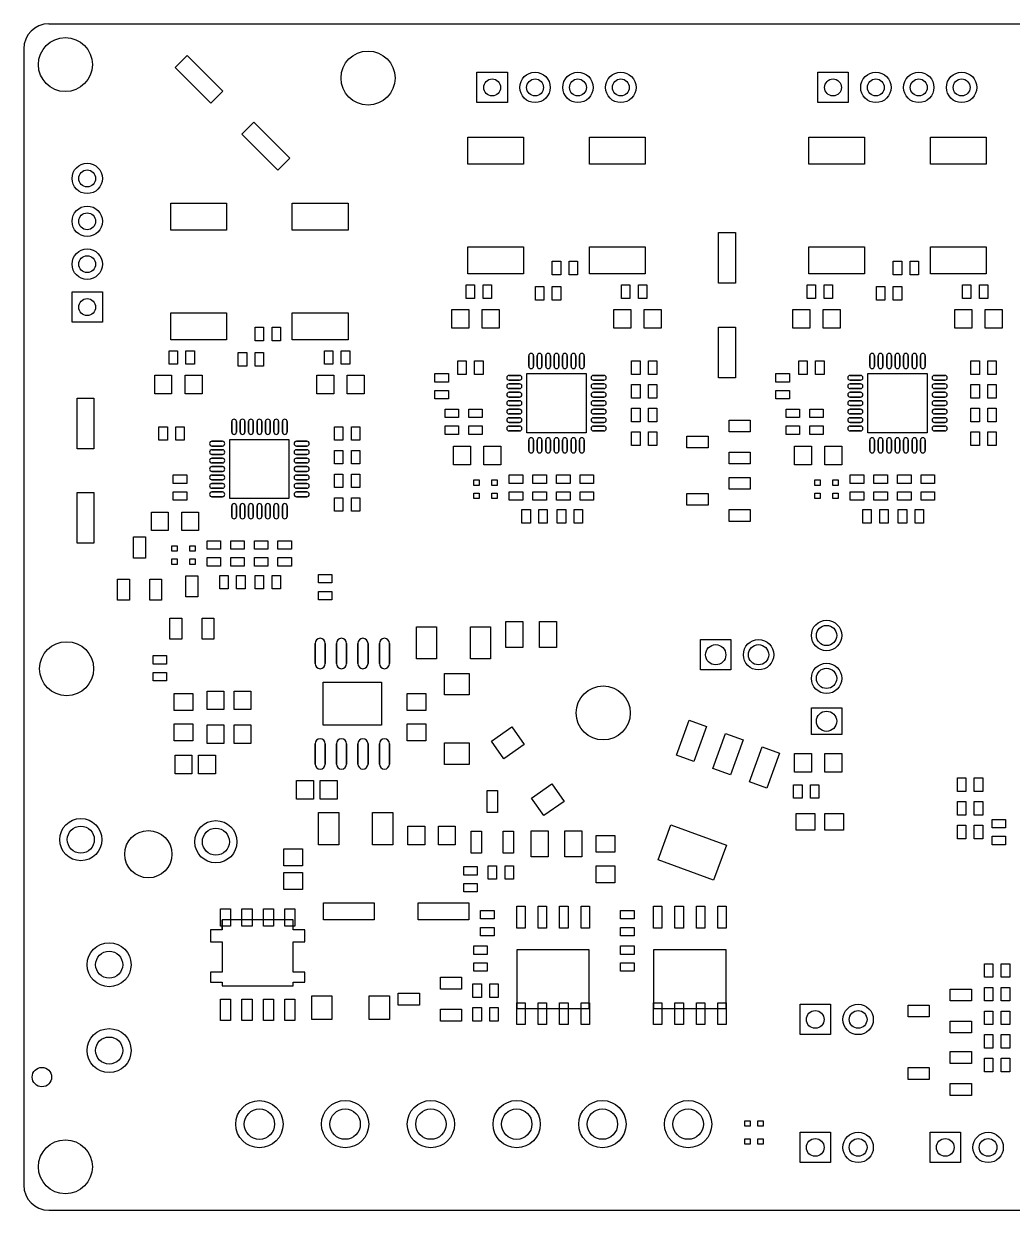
# Model space of a CAD drawing. Header units: millimetres. Extents: x 6 to 107, y 4 to 74.
# Drawn here: x 5.7 to 64.3, y 4.2 to 74.5 of the extents above; entities that cross this region are included whole.
import ezdxf

# ---------------------------------------------------------------- set-up
doc = ezdxf.new("R2010")
doc.units = ezdxf.units.MM

msp = doc.modelspace()

# ---------------------------------------------------------------- linework, layer by layer
for points in [[(7.22, 74.471), (105.017, 74.471)], [(5.739, 72.99), (5.739, 5.68)], [(7.22, 4.199), (105.01, 4.199)]]:
    msp.add_lwpolyline(points)
for points in [[(15.413, 72.594), (17.534, 70.473), (16.827, 69.766), (14.706, 71.887)], [(32.59, 71.6), (34.39, 71.6), (34.39, 69.8), (32.59, 69.8)], [(52.78, 71.6), (54.58, 71.6), (54.58, 69.8), (52.78, 69.8)], [(19.373, 68.634), (21.494, 66.513), (20.787, 65.806), (18.666, 67.927)], [(32.05, 66.151), (32.05, 67.751), (35.35, 67.751), (35.35, 66.151)], [(39.25, 66.151), (39.25, 67.751), (42.55, 67.751), (42.55, 66.151)], [(52.25, 66.151), (52.25, 67.751), (55.55, 67.751), (55.55, 66.151)], [(59.451, 66.151), (59.451, 67.751), (62.751, 67.751), (62.751, 66.151)], [(14.45, 62.25), (14.45, 63.85), (17.75, 63.85), (17.75, 62.25)], [(21.65, 62.25), (21.65, 63.85), (24.95, 63.85), (24.95, 62.25)], [(47.9, 62.1), (47.9, 59.1), (46.9, 59.1), (46.9, 62.1)], [(32.05, 59.651), (32.05, 61.251), (35.35, 61.251), (35.35, 59.651)], [(39.25, 59.651), (39.25, 61.251), (42.55, 61.251), (42.55, 59.651)], [(52.25, 59.651), (52.25, 61.251), (55.55, 61.251), (55.55, 59.651)], [(59.451, 59.651), (59.451, 61.251), (62.751, 61.251), (62.751, 59.651)], [(37.55, 59.6), (37.05, 59.6), (37.05, 60.4), (37.55, 60.4)], [(38.55, 59.6), (38.05, 59.6), (38.05, 60.4), (38.55, 60.4)], [(57.75, 59.6), (57.25, 59.6), (57.25, 60.4), (57.75, 60.4)], [(58.75, 59.6), (58.25, 59.6), (58.25, 60.4), (58.75, 60.4)], [(8.6, 56.79), (8.6, 58.59), (10.4, 58.59), (10.4, 56.79)], [(31.95, 59), (32.45, 59), (32.45, 58.2), (31.95, 58.2)], [(32.95, 59), (33.45, 59), (33.45, 58.2), (32.95, 58.2)], [(36.05, 58.9), (36.55, 58.9), (36.55, 58.1), (36.05, 58.1)], [(37.05, 58.9), (37.55, 58.9), (37.55, 58.1), (37.05, 58.1)], [(41.65, 58.2), (41.15, 58.2), (41.15, 59), (41.65, 59)], [(42.65, 58.2), (42.15, 58.2), (42.15, 59), (42.65, 59)], [(52.15, 59), (52.65, 59), (52.65, 58.2), (52.15, 58.2)], [(53.15, 59), (53.65, 59), (53.65, 58.2), (53.15, 58.2)], [(56.25, 58.9), (56.75, 58.9), (56.75, 58.1), (56.25, 58.1)], [(57.25, 58.9), (57.75, 58.9), (57.75, 58.1), (57.25, 58.1)], [(61.85, 58.2), (61.35, 58.2), (61.35, 59), (61.85, 59)], [(62.85, 58.2), (62.35, 58.2), (62.35, 59), (62.85, 59)], [(14.45, 55.75), (14.45, 57.35), (17.75, 57.35), (17.75, 55.75)], [(21.65, 55.75), (21.65, 57.35), (24.95, 57.35), (24.95, 55.75)], [(32.1, 56.45), (31.1, 56.45), (31.1, 57.55), (32.1, 57.55)], [(33.9, 56.45), (32.9, 56.45), (32.9, 57.55), (33.9, 57.55)], [(40.7, 57.55), (41.7, 57.55), (41.7, 56.45), (40.7, 56.45)], [(42.5, 57.55), (43.5, 57.55), (43.5, 56.45), (42.5, 56.45)], [(52.3, 56.45), (51.3, 56.45), (51.3, 57.55), (52.3, 57.55)], [(54.1, 56.45), (53.1, 56.45), (53.1, 57.55), (54.1, 57.55)], [(60.9, 57.55), (61.9, 57.55), (61.9, 56.45), (60.9, 56.45)], [(62.7, 57.55), (63.7, 57.55), (63.7, 56.45), (62.7, 56.45)], [(19.95, 55.7), (19.45, 55.7), (19.45, 56.5), (19.95, 56.5)], [(20.95, 55.7), (20.45, 55.7), (20.45, 56.5), (20.95, 56.5)], [(47.9, 56.5), (47.9, 53.5), (46.9, 53.5), (46.9, 56.5)], [(14.35, 55.1), (14.85, 55.1), (14.85, 54.3), (14.35, 54.3)], [(15.35, 55.1), (15.85, 55.1), (15.85, 54.3), (15.35, 54.3)], [(18.45, 55), (18.95, 55), (18.95, 54.2), (18.45, 54.2)], [(19.45, 55), (19.95, 55), (19.95, 54.2), (19.45, 54.2)], [(24.05, 54.3), (23.55, 54.3), (23.55, 55.1), (24.05, 55.1)], [(25.05, 54.3), (24.55, 54.3), (24.55, 55.1), (25.05, 55.1)], [(31.95, 53.7), (31.45, 53.7), (31.45, 54.5), (31.95, 54.5)], [(32.95, 53.7), (32.45, 53.7), (32.45, 54.5), (32.95, 54.5)], [(35.659, 54.19), (35.659, 54.81)], [(35.939, 54.19), (35.939, 54.81)], [(36.159, 54.19), (36.159, 54.81)], [(36.439, 54.19), (36.439, 54.81)], [(36.66, 54.19), (36.66, 54.81)], [(36.94, 54.19), (36.94, 54.81)], [(37.16, 54.19), (37.16, 54.81)], [(37.44, 54.19), (37.44, 54.81)], [(37.66, 54.19), (37.66, 54.81)], [(37.94, 54.19), (37.94, 54.81)], [(38.161, 54.19), (38.161, 54.81)], [(38.441, 54.19), (38.441, 54.81)], [(38.661, 54.19), (38.661, 54.81)], [(38.941, 54.19), (38.941, 54.81)], [(41.75, 54.5), (42.25, 54.5), (42.25, 53.7), (41.75, 53.7)], [(42.75, 54.5), (43.25, 54.5), (43.25, 53.7), (42.75, 53.7)], [(52.15, 53.7), (51.65, 53.7), (51.65, 54.5), (52.15, 54.5)], [(53.15, 53.7), (52.65, 53.7), (52.65, 54.5), (53.15, 54.5)], [(55.859, 54.19), (55.859, 54.81)], [(56.139, 54.19), (56.139, 54.81)], [(56.359, 54.19), (56.359, 54.81)], [(56.639, 54.19), (56.639, 54.81)], [(56.86, 54.19), (56.86, 54.81)], [(57.14, 54.19), (57.14, 54.81)], [(57.36, 54.19), (57.36, 54.81)], [(57.64, 54.19), (57.64, 54.81)], [(57.86, 54.19), (57.86, 54.81)], [(58.14, 54.19), (58.14, 54.81)], [(58.361, 54.19), (58.361, 54.81)], [(58.641, 54.19), (58.641, 54.81)], [(58.861, 54.19), (58.861, 54.81)], [(59.141, 54.19), (59.141, 54.81)], [(61.85, 54.5), (62.35, 54.5), (62.35, 53.7), (61.85, 53.7)], [(62.85, 54.5), (63.35, 54.5), (63.35, 53.7), (62.85, 53.7)], [(14.5, 52.55), (13.5, 52.55), (13.5, 53.65), (14.5, 53.65)], [(16.3, 52.55), (15.3, 52.55), (15.3, 53.65), (16.3, 53.65)], [(23.1, 53.65), (24.1, 53.65), (24.1, 52.55), (23.1, 52.55)], [(24.9, 53.65), (25.9, 53.65), (25.9, 52.55), (24.9, 52.55)], [(30.9, 53.75), (30.9, 53.25), (30.1, 53.25), (30.1, 53.75)], [(35.11, 53.641), (34.49, 53.641)], [(35.55, 53.75), (39.05, 53.75), (39.05, 50.25), (35.55, 50.25)], [(40.11, 53.641), (39.49, 53.641)], [(51.1, 53.75), (51.1, 53.25), (50.3, 53.25), (50.3, 53.75)], [(55.31, 53.641), (54.69, 53.641)], [(55.75, 53.75), (59.25, 53.75), (59.25, 50.25), (55.75, 50.25)], [(60.31, 53.641), (59.69, 53.641)], [(30.9, 52.75), (30.9, 52.25), (30.1, 52.25), (30.1, 52.75)], [(35.11, 53.361), (34.49, 53.361)], [(35.11, 53.141), (34.49, 53.141)], [(35.11, 52.861), (34.49, 52.861)], [(40.11, 53.361), (39.49, 53.361)], [(40.11, 53.141), (39.49, 53.141)], [(40.11, 52.861), (39.49, 52.861)], [(42.251, 52.3), (41.751, 52.3), (41.751, 53.1), (42.251, 53.1)], [(43.251, 52.3), (42.751, 52.3), (42.751, 53.1), (43.251, 53.1)], [(51.1, 52.75), (51.1, 52.25), (50.3, 52.25), (50.3, 52.75)], [(55.31, 53.361), (54.69, 53.361)], [(55.31, 53.141), (54.69, 53.141)], [(55.31, 52.861), (54.69, 52.861)], [(60.31, 53.361), (59.69, 53.361)], [(60.31, 53.141), (59.69, 53.141)], [(60.31, 52.861), (59.69, 52.861)], [(62.35, 52.3), (61.85, 52.3), (61.85, 53.1), (62.35, 53.1)], [(63.35, 52.3), (62.85, 52.3), (62.85, 53.1), (63.35, 53.1)], [(8.9, 49.3), (8.9, 52.3), (9.9, 52.3), (9.9, 49.3)], [(35.11, 52.641), (34.49, 52.641)], [(35.11, 52.361), (34.49, 52.361)], [(35.11, 52.14), (34.49, 52.14)], [(40.11, 52.641), (39.49, 52.641)], [(40.11, 52.361), (39.49, 52.361)], [(40.11, 52.14), (39.49, 52.14)], [(55.31, 52.641), (54.69, 52.641)], [(55.31, 52.361), (54.69, 52.361)], [(55.31, 52.14), (54.69, 52.14)], [(60.31, 52.641), (59.69, 52.641)], [(60.31, 52.361), (59.69, 52.361)], [(60.31, 52.14), (59.69, 52.14)], [(31.501, 51.651), (31.501, 51.151), (30.701, 51.151), (30.701, 51.651)], [(32.9, 51.65), (32.9, 51.15), (32.1, 51.15), (32.1, 51.65)], [(35.11, 51.86), (34.49, 51.86)], [(35.11, 51.64), (34.49, 51.64)], [(35.11, 51.36), (34.49, 51.36)], [(40.11, 51.86), (39.49, 51.86)], [(40.11, 51.64), (39.49, 51.64)], [(40.11, 51.36), (39.49, 51.36)], [(42.251, 50.9), (41.751, 50.9), (41.751, 51.7), (42.251, 51.7)], [(43.251, 50.9), (42.751, 50.9), (42.751, 51.7), (43.251, 51.7)], [(51.699, 51.651), (51.699, 51.151), (50.899, 51.151), (50.899, 51.651)], [(53.1, 51.65), (53.1, 51.15), (52.3, 51.15), (52.3, 51.65)], [(55.31, 51.86), (54.69, 51.86)], [(55.31, 51.64), (54.69, 51.64)], [(55.31, 51.36), (54.69, 51.36)], [(60.31, 51.86), (59.69, 51.86)], [(60.31, 51.64), (59.69, 51.64)], [(60.31, 51.36), (59.69, 51.36)], [(62.35, 50.9), (61.85, 50.9), (61.85, 51.7), (62.35, 51.7)], [(63.35, 50.9), (62.85, 50.9), (62.85, 51.7), (63.35, 51.7)], [(14.25, 49.8), (13.75, 49.8), (13.75, 50.6), (14.25, 50.6)], [(15.25, 49.8), (14.75, 49.8), (14.75, 50.6), (15.25, 50.6)], [(18.059, 50.29), (18.059, 50.91)], [(18.339, 50.29), (18.339, 50.91)], [(18.559, 50.29), (18.559, 50.91)], [(18.839, 50.29), (18.839, 50.91)], [(19.06, 50.29), (19.06, 50.91)], [(19.34, 50.29), (19.34, 50.91)], [(19.56, 50.29), (19.56, 50.91)], [(19.84, 50.29), (19.84, 50.91)], [(20.06, 50.29), (20.06, 50.91)], [(20.34, 50.29), (20.34, 50.91)], [(20.561, 50.29), (20.561, 50.91)], [(20.841, 50.29), (20.841, 50.91)], [(21.061, 50.29), (21.061, 50.91)], [(21.341, 50.29), (21.341, 50.91)], [(24.15, 50.6), (24.65, 50.6), (24.65, 49.8), (24.15, 49.8)], [(25.15, 50.6), (25.65, 50.6), (25.65, 49.8), (25.15, 49.8)], [(31.501, 50.651), (31.501, 50.151), (30.701, 50.151), (30.701, 50.651)], [(32.9, 50.65), (32.9, 50.15), (32.1, 50.15), (32.1, 50.65)], [(35.11, 51.139), (34.49, 51.139)], [(35.11, 50.859), (34.49, 50.859)], [(35.11, 50.639), (34.49, 50.639)], [(40.11, 51.139), (39.49, 51.139)], [(40.11, 50.859), (39.49, 50.859)], [(40.11, 50.639), (39.49, 50.639)], [(48.775, 51), (48.775, 50.3), (47.525, 50.3), (47.525, 51)], [(51.699, 50.651), (51.699, 50.151), (50.899, 50.151), (50.899, 50.651)], [(53.1, 50.65), (53.1, 50.15), (52.3, 50.15), (52.3, 50.65)], [(55.31, 51.139), (54.69, 51.139)], [(55.31, 50.859), (54.69, 50.859)], [(55.31, 50.639), (54.69, 50.639)], [(60.31, 51.139), (59.69, 51.139)], [(60.31, 50.859), (59.69, 50.859)], [(60.31, 50.639), (59.69, 50.639)], [(35.11, 50.359), (34.49, 50.359)], [(40.11, 50.359), (39.49, 50.359)], [(42.25, 49.5), (41.75, 49.5), (41.75, 50.3), (42.25, 50.3)], [(43.25, 49.5), (42.75, 49.5), (42.75, 50.3), (43.25, 50.3)], [(46.275, 50.05), (46.275, 49.35), (45.025, 49.35), (45.025, 50.05)], [(55.31, 50.359), (54.69, 50.359)], [(60.31, 50.359), (59.69, 50.359)], [(62.35, 49.5), (61.85, 49.5), (61.85, 50.3), (62.35, 50.3)], [(63.35, 49.5), (62.85, 49.5), (62.85, 50.3), (63.35, 50.3)], [(17.51, 49.741), (16.89, 49.741)], [(17.51, 49.461), (16.89, 49.461)], [(17.51, 49.241), (16.89, 49.241)], [(17.95, 49.85), (21.45, 49.85), (21.45, 46.35), (17.95, 46.35)], [(22.51, 49.741), (21.89, 49.741)], [(22.51, 49.461), (21.89, 49.461)], [(22.51, 49.241), (21.89, 49.241)], [(24.651, 48.401), (24.151, 48.401), (24.151, 49.201), (24.651, 49.201)], [(25.651, 48.401), (25.151, 48.401), (25.151, 49.201), (25.651, 49.201)], [(31.2, 49.45), (32.2, 49.45), (32.2, 48.35), (31.2, 48.35)], [(33, 49.45), (34, 49.45), (34, 48.35), (33, 48.35)], [(35.659, 49.19), (35.659, 49.81)], [(35.939, 49.19), (35.939, 49.81)], [(36.159, 49.19), (36.159, 49.81)], [(36.439, 49.19), (36.439, 49.81)], [(36.66, 49.19), (36.66, 49.81)], [(36.94, 49.19), (36.94, 49.81)], [(37.16, 49.19), (37.16, 49.81)], [(37.44, 49.19), (37.44, 49.81)], [(37.66, 49.19), (37.66, 49.81)], [(37.94, 49.19), (37.94, 49.81)], [(38.161, 49.19), (38.161, 49.81)], [(38.441, 49.19), (38.441, 49.81)], [(38.661, 49.19), (38.661, 49.81)], [(38.941, 49.19), (38.941, 49.81)], [(51.4, 49.45), (52.4, 49.45), (52.4, 48.35), (51.4, 48.35)], [(53.2, 49.45), (54.2, 49.45), (54.2, 48.35), (53.2, 48.35)], [(55.859, 49.19), (55.859, 49.81)], [(56.139, 49.19), (56.139, 49.81)], [(56.359, 49.19), (56.359, 49.81)], [(56.639, 49.19), (56.639, 49.81)], [(56.86, 49.19), (56.86, 49.81)], [(57.14, 49.19), (57.14, 49.81)], [(57.36, 49.19), (57.36, 49.81)], [(57.64, 49.19), (57.64, 49.81)], [(57.86, 49.19), (57.86, 49.81)], [(58.14, 49.19), (58.14, 49.81)], [(58.361, 49.19), (58.361, 49.81)], [(58.641, 49.19), (58.641, 49.81)], [(58.861, 49.19), (58.861, 49.81)], [(59.141, 49.19), (59.141, 49.81)], [(17.51, 48.961), (16.89, 48.961)], [(17.51, 48.74), (16.89, 48.74)], [(22.51, 48.961), (21.89, 48.961)], [(22.51, 48.74), (21.89, 48.74)], [(48.775, 49.1), (48.775, 48.4), (47.525, 48.4), (47.525, 49.1)], [(17.51, 48.46), (16.89, 48.46)], [(17.51, 48.24), (16.89, 48.24)], [(17.51, 47.96), (16.89, 47.96)], [(22.51, 48.46), (21.89, 48.46)], [(22.51, 48.24), (21.89, 48.24)], [(22.51, 47.96), (21.89, 47.96)], [(24.651, 47.001), (24.151, 47.001), (24.151, 47.801), (24.651, 47.801)], [(25.651, 47.001), (25.151, 47.001), (25.151, 47.801), (25.651, 47.801)], [(15.4, 47.75), (15.4, 47.25), (14.6, 47.25), (14.6, 47.75)], [(17.51, 47.74), (16.89, 47.74)], [(17.51, 47.46), (16.89, 47.46)], [(17.51, 47.239), (16.89, 47.239)], [(22.51, 47.74), (21.89, 47.74)], [(22.51, 47.46), (21.89, 47.46)], [(22.51, 47.239), (21.89, 47.239)], [(32.725, 47.13), (32.405, 47.13), (32.405, 47.45), (32.725, 47.45)], [(33.795, 47.13), (33.475, 47.13), (33.475, 47.45), (33.795, 47.45)], [(34.5, 47.25), (34.5, 47.75), (35.3, 47.75), (35.3, 47.25)], [(36.701, 47.75), (36.701, 47.25), (35.901, 47.25), (35.901, 47.75)], [(38.1, 47.75), (38.1, 47.25), (37.3, 47.25), (37.3, 47.75)], [(38.7, 47.25), (38.7, 47.75), (39.5, 47.75), (39.5, 47.25)], [(48.775, 47.6), (48.775, 46.9), (47.525, 46.9), (47.525, 47.6)], [(52.925, 47.13), (52.605, 47.13), (52.605, 47.45), (52.925, 47.45)], [(53.995, 47.13), (53.675, 47.13), (53.675, 47.45), (53.995, 47.45)], [(54.7, 47.25), (54.7, 47.75), (55.5, 47.75), (55.5, 47.25)], [(56.901, 47.75), (56.901, 47.25), (56.101, 47.25), (56.101, 47.75)], [(58.301, 47.75), (58.301, 47.25), (57.501, 47.25), (57.501, 47.75)], [(58.9, 47.25), (58.9, 47.75), (59.7, 47.75), (59.7, 47.25)], [(8.9, 43.7), (8.9, 46.7), (9.9, 46.7), (9.9, 43.7)], [(15.4, 46.75), (15.4, 46.25), (14.6, 46.25), (14.6, 46.75)], [(17.51, 46.959), (16.89, 46.959)], [(17.51, 46.739), (16.89, 46.739)], [(17.51, 46.459), (16.89, 46.459)], [(22.51, 46.959), (21.89, 46.959)], [(22.51, 46.739), (21.89, 46.739)], [(22.51, 46.459), (21.89, 46.459)], [(24.65, 45.6), (24.15, 45.6), (24.15, 46.4), (24.65, 46.4)], [(25.65, 45.6), (25.15, 45.6), (25.15, 46.4), (25.65, 46.4)], [(32.725, 46.35), (32.405, 46.35), (32.405, 46.67), (32.725, 46.67)], [(33.795, 46.35), (33.475, 46.35), (33.475, 46.67), (33.795, 46.67)], [(34.5, 46.25), (34.5, 46.75), (35.3, 46.75), (35.3, 46.25)], [(36.701, 46.75), (36.701, 46.25), (35.901, 46.25), (35.901, 46.75)], [(38.1, 46.75), (38.1, 46.25), (37.3, 46.25), (37.3, 46.75)], [(38.7, 46.25), (38.7, 46.75), (39.5, 46.75), (39.5, 46.25)], [(46.275, 46.65), (46.275, 45.95), (45.025, 45.95), (45.025, 46.65)], [(52.925, 46.35), (52.605, 46.35), (52.605, 46.67), (52.925, 46.67)], [(53.995, 46.35), (53.675, 46.35), (53.675, 46.67), (53.995, 46.67)], [(54.7, 46.25), (54.7, 46.75), (55.5, 46.75), (55.5, 46.25)], [(56.901, 46.75), (56.901, 46.25), (56.101, 46.25), (56.101, 46.75)], [(58.301, 46.75), (58.301, 46.25), (57.501, 46.25), (57.501, 46.75)], [(58.9, 46.25), (58.9, 46.75), (59.7, 46.75), (59.7, 46.25)], [(18.059, 45.29), (18.059, 45.91)], [(18.339, 45.29), (18.339, 45.91)], [(18.559, 45.29), (18.559, 45.91)], [(18.839, 45.29), (18.839, 45.91)], [(19.06, 45.29), (19.06, 45.91)], [(19.34, 45.29), (19.34, 45.91)], [(19.56, 45.29), (19.56, 45.91)], [(19.84, 45.29), (19.84, 45.91)], [(20.06, 45.29), (20.06, 45.91)], [(20.34, 45.29), (20.34, 45.91)], [(20.561, 45.29), (20.561, 45.91)], [(20.841, 45.29), (20.841, 45.91)], [(21.061, 45.29), (21.061, 45.91)], [(21.341, 45.29), (21.341, 45.91)], [(35.251, 45.701), (35.751, 45.701), (35.751, 44.901), (35.251, 44.901)], [(36.251, 45.701), (36.751, 45.701), (36.751, 44.901), (36.251, 44.901)], [(37.849, 44.901), (37.349, 44.901), (37.349, 45.701), (37.849, 45.701)], [(38.849, 44.901), (38.349, 44.901), (38.349, 45.701), (38.849, 45.701)], [(48.775, 45.7), (48.775, 45), (47.525, 45), (47.525, 45.7)], [(55.449, 45.701), (55.949, 45.701), (55.949, 44.901), (55.449, 44.901)], [(56.449, 45.701), (56.949, 45.701), (56.949, 44.901), (56.449, 44.901)], [(58.05, 44.901), (57.55, 44.901), (57.55, 45.701), (58.05, 45.701)], [(59.05, 44.901), (58.55, 44.901), (58.55, 45.701), (59.05, 45.701)], [(13.3, 45.55), (14.3, 45.55), (14.3, 44.45), (13.3, 44.45)], [(15.1, 45.55), (16.1, 45.55), (16.1, 44.45), (15.1, 44.45)], [(12.95, 42.825), (12.25, 42.825), (12.25, 44.075), (12.95, 44.075)], [(16.6, 43.35), (16.6, 43.85), (17.4, 43.85), (17.4, 43.35)], [(18.8, 43.85), (18.8, 43.35), (18, 43.35), (18, 43.85)], [(20.2, 43.85), (20.2, 43.35), (19.4, 43.35), (19.4, 43.85)], [(20.8, 43.35), (20.8, 43.85), (21.6, 43.85), (21.6, 43.35)], [(14.825, 43.23), (14.505, 43.23), (14.505, 43.55), (14.825, 43.55)], [(15.895, 43.23), (15.575, 43.23), (15.575, 43.55), (15.895, 43.55)], [(14.825, 42.45), (14.505, 42.45), (14.505, 42.77), (14.825, 42.77)], [(15.895, 42.45), (15.575, 42.45), (15.575, 42.77), (15.895, 42.77)], [(16.6, 42.35), (16.6, 42.85), (17.4, 42.85), (17.4, 42.35)], [(18.8, 42.85), (18.8, 42.35), (18, 42.35), (18, 42.85)], [(20.2, 42.85), (20.2, 42.35), (19.4, 42.35), (19.4, 42.85)], [(20.8, 42.35), (20.8, 42.85), (21.6, 42.85), (21.6, 42.35)], [(12, 40.325), (11.3, 40.325), (11.3, 41.575), (12, 41.575)], [(13.9, 40.325), (13.2, 40.325), (13.2, 41.575), (13.9, 41.575)], [(16.05, 40.525), (15.35, 40.525), (15.35, 41.775), (16.05, 41.775)], [(17.35, 41.8), (17.85, 41.8), (17.85, 41), (17.35, 41)], [(18.35, 41.8), (18.85, 41.8), (18.85, 41), (18.35, 41)], [(19.95, 41), (19.45, 41), (19.45, 41.8), (19.95, 41.8)], [(20.95, 41), (20.45, 41), (20.45, 41.8), (20.95, 41.8)], [(24, 41.85), (24, 41.35), (23.2, 41.35), (23.2, 41.85)], [(24, 40.85), (24, 40.35), (23.2, 40.35), (23.2, 40.85)], [(15.1, 38.025), (14.4, 38.025), (14.4, 39.275), (15.1, 39.275)], [(17, 38.025), (16.3, 38.025), (16.3, 39.275), (17, 39.275)], [(30.2, 36.85), (29, 36.85), (29, 38.75), (30.2, 38.75)], [(33.4, 36.85), (32.2, 36.85), (32.2, 38.75), (33.4, 38.75)], [(35.3, 37.525), (34.3, 37.525), (34.3, 39.075), (35.3, 39.075)], [(37.3, 37.525), (36.3, 37.525), (36.3, 39.075), (37.3, 39.075)], [(45.83, 38), (47.63, 38), (47.63, 36.2), (45.83, 36.2)], [(22.995, 36.572), (22.995, 37.772)], [(23.595, 36.572), (23.595, 37.772)], [(24.265, 36.572), (24.265, 37.772)], [(24.865, 36.572), (24.865, 37.772)], [(25.535, 36.572), (25.535, 37.772)], [(26.135, 36.572), (26.135, 37.772)], [(26.805, 36.572), (26.805, 37.772)], [(27.405, 36.572), (27.405, 37.772)], [(13.4, 36.55), (13.4, 37.05), (14.2, 37.05), (14.2, 36.55)], [(13.4, 35.55), (13.4, 36.05), (14.2, 36.05), (14.2, 35.55)], [(30.665, 34.722), (30.665, 35.992), (32.135, 35.992), (32.135, 34.722)], [(23.475, 35.48), (26.925, 35.48), (26.925, 32.92), (23.475, 32.92)], [(14.65, 33.8), (14.65, 34.8), (15.75, 34.8), (15.75, 33.8)], [(16.6, 34.949), (17.6, 34.949), (17.6, 33.849), (16.6, 33.849)], [(18.2, 34.949), (19.2, 34.949), (19.2, 33.849), (18.2, 33.849)], [(28.45, 33.8), (28.45, 34.8), (29.55, 34.8), (29.55, 33.8)], [(52.4, 32.373), (52.4, 33.947), (54.2, 33.947), (54.2, 32.373)], [(45.439, 30.777), (44.406, 31.153), (45.158, 33.22), (46.192, 32.844)], [(14.65, 32), (14.65, 33), (15.75, 33), (15.75, 32)], [(16.6, 32.95), (17.6, 32.95), (17.6, 31.85), (16.6, 31.85)], [(18.2, 32.95), (19.2, 32.95), (19.2, 31.85), (18.2, 31.85)], [(28.45, 32), (28.45, 33), (29.55, 33), (29.55, 32)], [(34.658, 32.827), (35.387, 31.787), (34.182, 30.943), (33.453, 31.984)], [(47.601, 29.99), (46.567, 30.366), (47.319, 32.434), (48.353, 32.057)], [(22.995, 30.628), (22.995, 31.828)], [(23.595, 30.628), (23.595, 31.828)], [(24.265, 30.628), (24.265, 31.828)], [(24.865, 30.628), (24.865, 31.828)], [(25.535, 30.628), (25.535, 31.828)], [(26.135, 30.628), (26.135, 31.828)], [(26.805, 30.628), (26.805, 31.828)], [(27.405, 30.628), (27.405, 31.828)], [(30.665, 30.608), (30.665, 31.878), (32.135, 31.878), (32.135, 30.608)], [(49.762, 29.204), (48.728, 29.58), (49.481, 31.647), (50.514, 31.271)], [(15.701, 30.049), (14.701, 30.049), (14.701, 31.149), (15.701, 31.149)], [(17.1, 30.049), (16.101, 30.049), (16.101, 31.149), (17.1, 31.149)], [(52.4, 30.15), (51.4, 30.15), (51.4, 31.25), (52.4, 31.25)], [(54.2, 30.15), (53.2, 30.15), (53.2, 31.25), (54.2, 31.25)], [(21.899, 29.651), (22.899, 29.651), (22.899, 28.551), (21.899, 28.551)], [(23.299, 29.651), (24.299, 29.651), (24.299, 28.551), (23.299, 28.551)], [(61.05, 29.8), (61.55, 29.8), (61.55, 29), (61.05, 29)], [(62.05, 29.8), (62.55, 29.8), (62.55, 29), (62.05, 29)], [(33.2, 27.75), (33.2, 29.05), (33.8, 29.05), (33.8, 27.75)], [(37.018, 29.457), (37.747, 28.416), (36.542, 27.573), (35.814, 28.613)], [(51.349, 29.399), (51.849, 29.399), (51.849, 28.599), (51.349, 28.599)], [(52.349, 29.399), (52.849, 29.399), (52.849, 28.599), (52.349, 28.599)], [(61.05, 28.401), (61.55, 28.401), (61.55, 27.601), (61.05, 27.601)], [(62.05, 28.401), (62.55, 28.401), (62.55, 27.601), (62.05, 27.601)], [(23.2, 27.75), (24.4, 27.75), (24.4, 25.85), (23.2, 25.85)], [(26.4, 27.75), (27.6, 27.75), (27.6, 25.85), (26.4, 25.85)], [(52.595, 27.695), (52.595, 26.705), (51.503, 26.705), (51.503, 27.695)], [(54.297, 27.695), (54.297, 26.705), (53.205, 26.705), (53.205, 27.695)], [(28.5, 26.95), (29.5, 26.95), (29.5, 25.85), (28.5, 25.85)], [(30.3, 26.95), (31.3, 26.95), (31.3, 25.85), (30.3, 25.85)], [(46.608, 23.756), (43.319, 24.953), (44.072, 27.02), (47.361, 25.823)], [(61.05, 27.001), (61.55, 27.001), (61.55, 26.201), (61.05, 26.201)], [(62.05, 27.001), (62.55, 27.001), (62.55, 26.201), (62.05, 26.201)], [(63.9, 27.35), (63.9, 26.85), (63.1, 26.85), (63.1, 27.35)], [(32.25, 25.35), (32.25, 26.65), (32.85, 26.65), (32.85, 25.35)], [(34.15, 25.35), (34.15, 26.65), (34.75, 26.65), (34.75, 25.35)], [(35.8, 26.675), (36.8, 26.675), (36.8, 25.125), (35.8, 25.125)], [(37.8, 26.675), (38.8, 26.675), (38.8, 25.125), (37.8, 25.125)], [(39.65, 25.4), (39.65, 26.4), (40.75, 26.4), (40.75, 25.4)], [(63.9, 26.35), (63.9, 25.85), (63.1, 25.85), (63.1, 26.35)], [(22.249, 25.599), (22.249, 24.599), (21.149, 24.599), (21.149, 25.599)], [(33.75, 23.8), (33.25, 23.8), (33.25, 24.6), (33.75, 24.6)], [(34.75, 23.8), (34.25, 23.8), (34.25, 24.6), (34.75, 24.6)], [(39.65, 23.6), (39.65, 24.6), (40.75, 24.6), (40.75, 23.6)], [(22.249, 24.199), (22.249, 23.199), (21.149, 23.199), (21.149, 24.199)], [(31.801, 24.049), (31.801, 24.549), (32.601, 24.549), (32.601, 24.049)], [(31.801, 23.049), (31.801, 23.549), (32.601, 23.549), (32.601, 23.049)], [(17.394, 21.027), (17.394, 22.048), (17.994, 22.048), (17.994, 21.027)], [(18.666, 21.027), (18.666, 22.048), (19.266, 22.048), (19.266, 21.027)], [(19.936, 21.027), (19.936, 22.048), (20.536, 22.048), (20.536, 21.027)], [(21.206, 21.027), (21.206, 22.048), (21.806, 22.048), (21.806, 21.027)], [(26.5, 21.4), (23.5, 21.4), (23.5, 22.4), (26.5, 22.4)], [(32.1, 21.4), (29.1, 21.4), (29.1, 22.4), (32.1, 22.4)], [(33.599, 21.951), (33.599, 21.451), (32.799, 21.451), (32.799, 21.951)], [(34.945, 20.908), (34.945, 22.208), (35.445, 22.208), (35.445, 20.908)], [(36.215, 20.908), (36.215, 22.208), (36.715, 22.208), (36.715, 20.908)], [(37.485, 20.908), (37.485, 22.208), (37.985, 22.208), (37.985, 20.908)], [(38.755, 20.908), (38.755, 22.208), (39.255, 22.208), (39.255, 20.908)], [(41.9, 21.951), (41.9, 21.451), (41.1, 21.451), (41.1, 21.951)], [(43.045, 20.908), (43.045, 22.208), (43.545, 22.208), (43.545, 20.908)], [(44.315, 20.908), (44.315, 22.208), (44.815, 22.208), (44.815, 20.908)], [(45.585, 20.908), (45.585, 22.208), (46.085, 22.208), (46.085, 20.908)], [(46.855, 20.908), (46.855, 22.208), (47.355, 22.208), (47.355, 20.908)], [(17.5, 21.4), (17.5, 20.8), (16.8, 20.8), (16.8, 20.1), (17.5, 20.1), (17.5, 18.3), (16.8, 18.3), (16.8, 17.7), (17.5, 17.7), (17.5, 17.5), (21.7, 17.5), (21.7, 17.7), (22.4, 17.7), (22.4, 18.3), (21.7, 18.3), (21.7, 20.1), (22.4, 20.1), (22.4, 20.8), (21.7, 20.8), (21.7, 21.4), (17.5, 21.4), (17.5, 20.8)], [(33.599, 20.951), (33.599, 20.451), (32.799, 20.451), (32.799, 20.951)], [(41.9, 20.951), (41.9, 20.451), (41.1, 20.451), (41.1, 20.951)], [(33.2, 19.85), (33.2, 19.35), (32.4, 19.35), (32.4, 19.85)], [(41.9, 19.85), (41.9, 19.35), (41.1, 19.35), (41.1, 19.85)], [(34.975, 16.138), (34.975, 19.638), (39.225, 19.638), (39.225, 16.138)], [(43.075, 16.138), (43.075, 19.638), (47.325, 19.638), (47.325, 16.138)], [(33.2, 18.85), (33.2, 18.35), (32.4, 18.35), (32.4, 18.85)], [(41.9, 18.85), (41.9, 18.35), (41.1, 18.35), (41.1, 18.85)], [(63.15, 17.999), (62.65, 17.999), (62.65, 18.799), (63.15, 18.799)], [(64.15, 17.999), (63.65, 17.999), (63.65, 18.799), (64.15, 18.799)], [(31.675, 18), (31.675, 17.3), (30.425, 17.3), (30.425, 18)], [(32.35, 17.601), (32.85, 17.601), (32.85, 16.801), (32.35, 16.801)], [(33.35, 17.601), (33.85, 17.601), (33.85, 16.801), (33.35, 16.801)], [(24, 15.5), (22.8, 15.5), (22.8, 16.9), (24, 16.9)], [(27.4, 15.5), (26.2, 15.5), (26.2, 16.9), (27.4, 16.9)], [(29.175, 17.05), (29.175, 16.35), (27.925, 16.35), (27.925, 17.05)], [(61.875, 17.3), (61.875, 16.6), (60.625, 16.6), (60.625, 17.3)], [(62.65, 17.4), (63.15, 17.4), (63.15, 16.6), (62.65, 16.6)], [(63.65, 17.4), (64.15, 17.4), (64.15, 16.6), (63.65, 16.6)], [(17.396, 15.428), (17.396, 16.698), (17.996, 16.698), (17.996, 15.428)], [(18.666, 15.428), (18.666, 16.698), (19.266, 16.698), (19.266, 15.428)], [(19.936, 15.428), (19.936, 16.698), (20.536, 16.698), (20.536, 15.428)], [(21.206, 15.428), (21.206, 16.698), (21.806, 16.698), (21.806, 15.428)], [(32.85, 15.401), (32.35, 15.401), (32.35, 16.201), (32.85, 16.201)], [(33.85, 15.401), (33.35, 15.401), (33.35, 16.201), (33.85, 16.201)], [(34.945, 15.192), (34.945, 16.492), (35.445, 16.492), (35.445, 15.192)], [(36.215, 15.192), (36.215, 16.492), (36.715, 16.492), (36.715, 15.192)], [(37.485, 15.192), (37.485, 16.492), (37.985, 16.492), (37.985, 15.192)], [(38.755, 15.192), (38.755, 16.492), (39.255, 16.492), (39.255, 15.192)], [(43.045, 15.192), (43.045, 16.492), (43.545, 16.492), (43.545, 15.192)], [(44.315, 15.192), (44.315, 16.492), (44.815, 16.492), (44.815, 15.192)], [(45.585, 15.192), (45.585, 16.492), (46.085, 16.492), (46.085, 15.192)], [(46.855, 15.192), (46.855, 16.492), (47.355, 16.492), (47.355, 15.192)], [(51.729, 16.399), (53.529, 16.399), (53.529, 14.599), (51.729, 14.599)], [(59.375, 16.35), (59.375, 15.65), (58.125, 15.65), (58.125, 16.35)], [(31.675, 16.1), (31.675, 15.4), (30.425, 15.4), (30.425, 16.1)], [(63.15, 15.2), (62.65, 15.2), (62.65, 16), (63.15, 16)], [(64.15, 15.2), (63.65, 15.2), (63.65, 16), (64.15, 16)], [(61.875, 15.4), (61.875, 14.7), (60.625, 14.7), (60.625, 15.4)], [(62.65, 14.601), (63.15, 14.601), (63.15, 13.801), (62.65, 13.801)], [(63.65, 14.601), (64.15, 14.601), (64.15, 13.801), (63.65, 13.801)], [(61.875, 13.6), (61.875, 12.9), (60.625, 12.9), (60.625, 13.6)], [(59.375, 12.65), (59.375, 11.95), (58.125, 11.95), (58.125, 12.65)], [(63.15, 12.399), (62.65, 12.399), (62.65, 13.199), (63.15, 13.199)], [(64.15, 12.399), (63.65, 12.399), (63.65, 13.199), (64.15, 13.199)], [(61.875, 11.7), (61.875, 11), (60.625, 11), (60.625, 11.7)], [(48.45, 9.175), (48.45, 9.495), (48.77, 9.495), (48.77, 9.175)], [(49.23, 9.175), (49.23, 9.495), (49.55, 9.495), (49.55, 9.175)], [(51.729, 8.822), (53.529, 8.822), (53.529, 7.022), (51.729, 7.022)], [(59.43, 8.821), (61.23, 8.821), (61.23, 7.021), (59.43, 7.021)], [(48.45, 8.105), (48.45, 8.425), (48.77, 8.425), (48.77, 8.105)], [(49.23, 8.105), (49.23, 8.425), (49.55, 8.425), (49.55, 8.105)]]:
    msp.add_lwpolyline(points, close=True)
for centre, radius in [((8.208, 72.053), 1.6), ((26.137, 71.253), 1.6), ((33.49, 70.7), 0.5), ((36.03, 70.7), 0.9), ((36.03, 70.7), 0.5), ((38.57, 70.7), 0.9), ((38.57, 70.7), 0.5), ((41.11, 70.7), 0.9), ((41.11, 70.7), 0.5), ((53.68, 70.7), 0.5), ((56.22, 70.7), 0.9), ((56.22, 70.7), 0.5), ((58.76, 70.7), 0.9), ((58.76, 70.7), 0.5), ((61.3, 70.7), 0.9), ((61.3, 70.7), 0.5), ((9.5, 65.31), 0.9), ((9.5, 65.31), 0.5), ((9.5, 62.77), 0.9), ((9.5, 62.77), 0.5), ((9.5, 60.23), 0.9), ((9.5, 60.23), 0.5), ((9.5, 57.69), 0.5), ((53.3, 38.24), 0.9), ((53.3, 38.24), 0.6), ((49.27, 37.1), 0.9), ((8.277, 36.273), 1.6), ((46.73, 37.1), 0.6), ((49.27, 37.1), 0.6), ((53.3, 35.7), 0.9), ((53.3, 35.7), 0.6), ((40.067, 33.653), 1.6), ((53.3, 33.16), 0.6), ((9.121, 26.151), 1.25), ((9.121, 26.151), 0.8), ((17.121, 26.024), 1.25), ((17.121, 26.024), 0.8), ((13.121, 25.287), 1.4), ((10.8, 18.74), 1.3), ((10.8, 18.74), 0.8), ((55.169, 15.499), 0.9), ((52.629, 15.499), 0.525), ((55.169, 15.499), 0.525), ((10.8, 13.66), 1.3), ((10.8, 13.66), 0.8), ((6.817, 12.087), 0.576), ((19.702, 9.298), 1.4), ((24.779, 9.3), 1.4), ((29.859, 9.3), 1.4), ((34.941, 9.299), 1.4), ((40.019, 9.3), 1.4), ((45.099, 9.3), 1.4), ((19.702, 9.298), 0.9), ((24.779, 9.3), 0.9), ((29.859, 9.3), 0.9), ((34.941, 9.299), 0.9), ((40.019, 9.3), 0.9), ((45.099, 9.3), 0.9), ((52.629, 7.922), 0.525), ((55.169, 7.922), 0.9), ((55.169, 7.922), 0.525), ((60.33, 7.921), 0.525), ((62.87, 7.921), 0.9), ((62.87, 7.921), 0.525), ((8.208, 6.773), 1.6)]:
    msp.add_circle(centre, radius)
for centre, radius, start, end in [((7.22, 72.99), 1.481, 90, 180), ((35.799, 54.81), 0.14, 0, 180), ((36.299, 54.81), 0.14, 0, 180), ((36.8, 54.81), 0.14, 0, 180), ((37.3, 54.81), 0.14, 0, 180), ((37.8, 54.81), 0.14, 0, 180), ((38.301, 54.81), 0.14, 0, 180), ((38.801, 54.81), 0.14, 0, 180), ((55.999, 54.81), 0.14, 0, 180), ((56.499, 54.81), 0.14, 0, 180), ((57, 54.81), 0.14, 0, 180), ((57.5, 54.81), 0.14, 0, 180), ((58, 54.81), 0.14, 0, 180), ((58.501, 54.81), 0.14, 0, 180), ((59.001, 54.81), 0.14, 0, 180), ((35.799, 54.19), 0.14, 180, 0), ((36.299, 54.19), 0.14, 180, 0), ((36.8, 54.19), 0.14, 180, 0), ((37.3, 54.19), 0.14, 180, 0), ((37.8, 54.19), 0.14, 180, 0), ((38.301, 54.19), 0.14, 180, 0), ((38.801, 54.19), 0.14, 180, 0), ((55.999, 54.19), 0.14, 180, 0), ((56.499, 54.19), 0.14, 180, 0), ((57, 54.19), 0.14, 180, 0), ((57.5, 54.19), 0.14, 180, 0), ((58, 54.19), 0.14, 180, 0), ((58.501, 54.19), 0.14, 180, 0), ((59.001, 54.19), 0.14, 180, 0), ((34.49, 53.501), 0.14, 90, 270), ((35.11, 53.501), 0.14, 270, 90), ((39.49, 53.501), 0.14, 90, 270), ((40.11, 53.501), 0.14, 270, 90), ((54.69, 53.501), 0.14, 90, 270), ((55.31, 53.501), 0.14, 270, 90), ((59.69, 53.501), 0.14, 90, 270), ((60.31, 53.501), 0.14, 270, 90), ((34.49, 53.001), 0.14, 90, 270), ((35.11, 53.001), 0.14, 270, 90), ((39.49, 53.001), 0.14, 90, 270), ((40.11, 53.001), 0.14, 270, 90), ((54.69, 53.001), 0.14, 90, 270), ((55.31, 53.001), 0.14, 270, 90), ((59.69, 53.001), 0.14, 90, 270), ((60.31, 53.001), 0.14, 270, 90), ((34.49, 52.501), 0.14, 90, 270), ((34.49, 52), 0.14, 90, 270), ((35.11, 52.501), 0.14, 270, 90), ((35.11, 52), 0.14, 270, 90), ((39.49, 52.501), 0.14, 90, 270), ((39.49, 52), 0.14, 90, 270), ((40.11, 52.501), 0.14, 270, 90), ((40.11, 52), 0.14, 270, 90), ((54.69, 52.501), 0.14, 90, 270), ((54.69, 52), 0.14, 90, 270), ((55.31, 52.501), 0.14, 270, 90), ((55.31, 52), 0.14, 270, 90), ((59.69, 52.501), 0.14, 90, 270), ((59.69, 52), 0.14, 90, 270), ((60.31, 52.501), 0.14, 270, 90), ((60.31, 52), 0.14, 270, 90), ((34.49, 51.5), 0.14, 90, 270), ((35.11, 51.5), 0.14, 270, 90), ((39.49, 51.5), 0.14, 90, 270), ((40.11, 51.5), 0.14, 270, 90), ((54.69, 51.5), 0.14, 90, 270), ((55.31, 51.5), 0.14, 270, 90), ((59.69, 51.5), 0.14, 90, 270), ((60.31, 51.5), 0.14, 270, 90), ((18.199, 50.91), 0.14, 0, 180), ((18.699, 50.91), 0.14, 0, 180), ((19.2, 50.91), 0.14, 0, 180), ((19.7, 50.91), 0.14, 0, 180), ((20.2, 50.91), 0.14, 0, 180), ((20.701, 50.91), 0.14, 0, 180), ((21.201, 50.91), 0.14, 0, 180), ((34.49, 50.999), 0.14, 90, 270), ((34.49, 50.499), 0.14, 90, 270), ((35.11, 50.999), 0.14, 270, 90), ((35.11, 50.499), 0.14, 270, 90), ((39.49, 50.999), 0.14, 90, 270), ((39.49, 50.499), 0.14, 90, 270), ((40.11, 50.999), 0.14, 270, 90), ((40.11, 50.499), 0.14, 270, 90), ((54.69, 50.999), 0.14, 90, 270), ((54.69, 50.499), 0.14, 90, 270), ((55.31, 50.999), 0.14, 270, 90), ((55.31, 50.499), 0.14, 270, 90), ((59.69, 50.999), 0.14, 90, 270), ((59.69, 50.499), 0.14, 90, 270), ((60.31, 50.999), 0.14, 270, 90), ((60.31, 50.499), 0.14, 270, 90), ((18.199, 50.29), 0.14, 180, 0), ((18.699, 50.29), 0.14, 180, 0), ((19.2, 50.29), 0.14, 180, 0), ((19.7, 50.29), 0.14, 180, 0), ((20.2, 50.29), 0.14, 180, 0), ((20.701, 50.29), 0.14, 180, 0), ((21.201, 50.29), 0.14, 180, 0), ((35.799, 49.81), 0.14, 0, 180), ((36.299, 49.81), 0.14, 0, 180), ((36.8, 49.81), 0.14, 0, 180), ((37.3, 49.81), 0.14, 0, 180), ((37.8, 49.81), 0.14, 0, 180), ((38.301, 49.81), 0.14, 0, 180), ((38.801, 49.81), 0.14, 0, 180), ((55.999, 49.81), 0.14, 0, 180), ((56.499, 49.81), 0.14, 0, 180), ((57, 49.81), 0.14, 0, 180), ((57.5, 49.81), 0.14, 0, 180), ((58, 49.81), 0.14, 0, 180), ((58.501, 49.81), 0.14, 0, 180), ((59.001, 49.81), 0.14, 0, 180), ((16.89, 49.601), 0.14, 90, 270), ((16.89, 49.101), 0.14, 90, 270), ((17.51, 49.601), 0.14, 270, 90), ((17.51, 49.101), 0.14, 270, 90), ((21.89, 49.601), 0.14, 90, 270), ((21.89, 49.101), 0.14, 90, 270), ((22.51, 49.601), 0.14, 270, 90), ((22.51, 49.101), 0.14, 270, 90), ((16.89, 48.6), 0.14, 90, 270), ((17.51, 48.6), 0.14, 270, 90), ((21.89, 48.6), 0.14, 90, 270), ((22.51, 48.6), 0.14, 270, 90), ((35.799, 49.19), 0.14, 180, 0), ((36.299, 49.19), 0.14, 180, 0), ((36.8, 49.19), 0.14, 180, 0), ((37.3, 49.19), 0.14, 180, 0), ((37.8, 49.19), 0.14, 180, 0), ((38.301, 49.19), 0.14, 180, 0), ((38.801, 49.19), 0.14, 180, 0), ((55.999, 49.19), 0.14, 180, 0), ((56.499, 49.19), 0.14, 180, 0), ((57, 49.19), 0.14, 180, 0), ((57.5, 49.19), 0.14, 180, 0), ((58, 49.19), 0.14, 180, 0), ((58.501, 49.19), 0.14, 180, 0), ((59.001, 49.19), 0.14, 180, 0), ((16.89, 48.1), 0.14, 90, 270), ((17.51, 48.1), 0.14, 270, 90), ((21.89, 48.1), 0.14, 90, 270), ((22.51, 48.1), 0.14, 270, 90), ((16.89, 47.6), 0.14, 90, 270), ((16.89, 47.099), 0.14, 90, 270), ((17.51, 47.6), 0.14, 270, 90), ((17.51, 47.099), 0.14, 270, 90), ((21.89, 47.6), 0.14, 90, 270), ((21.89, 47.099), 0.14, 90, 270), ((22.51, 47.6), 0.14, 270, 90), ((22.51, 47.099), 0.14, 270, 90), ((16.89, 46.599), 0.14, 90, 270), ((17.51, 46.599), 0.14, 270, 90), ((21.89, 46.599), 0.14, 90, 270), ((22.51, 46.599), 0.14, 270, 90), ((18.199, 45.91), 0.14, 0, 180), ((18.699, 45.91), 0.14, 0, 180), ((19.2, 45.91), 0.14, 0, 180), ((19.7, 45.91), 0.14, 0, 180), ((20.2, 45.91), 0.14, 0, 180), ((20.701, 45.91), 0.14, 0, 180), ((21.201, 45.91), 0.14, 0, 180), ((18.199, 45.29), 0.14, 180, 0), ((18.699, 45.29), 0.14, 180, 0), ((19.2, 45.29), 0.14, 180, 0), ((19.7, 45.29), 0.14, 180, 0), ((20.2, 45.29), 0.14, 180, 0), ((20.701, 45.29), 0.14, 180, 0), ((21.201, 45.29), 0.14, 180, 0), ((23.295, 37.772), 0.3, 0, 180), ((24.565, 37.772), 0.3, 0, 180), ((25.835, 37.772), 0.3, 0, 180), ((27.105, 37.772), 0.3, 0, 180), ((23.295, 36.572), 0.3, 180, 0), ((24.565, 36.572), 0.3, 180, 0), ((25.835, 36.572), 0.3, 180, 0), ((27.105, 36.572), 0.3, 180, 0), ((23.295, 31.828), 0.3, 0, 180), ((24.565, 31.828), 0.3, 0, 180), ((25.835, 31.828), 0.3, 0, 180), ((27.105, 31.828), 0.3, 0, 180), ((23.295, 30.628), 0.3, 180, 0), ((24.565, 30.628), 0.3, 180, 0), ((25.835, 30.628), 0.3, 180, 0), ((27.105, 30.628), 0.3, 180, 0), ((7.22, 5.68), 1.481, 180, 270), ((5.739, 5.68), 0.000102, 270, 0)]:
    msp.add_arc(centre, radius, start, end)

doc.saveas('drawing.dxf')
